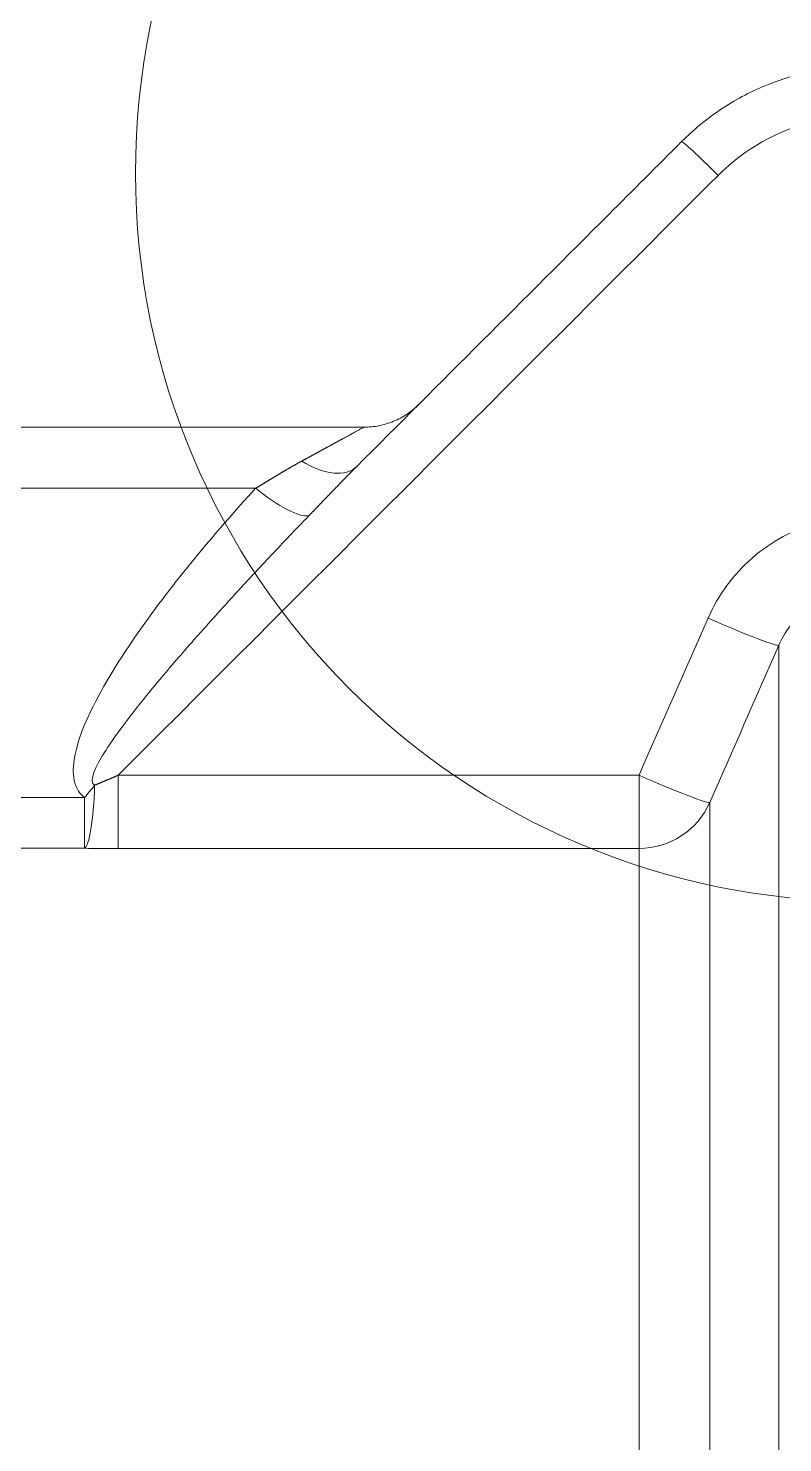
# Model space of a CAD drawing. Header units: millimetres. Extents: x 4664 to 8864, y -38 to 2932.
# Drawn here: x 5454.58 to 5480.04, y 1292.41 to 1340.15 of the extents above; entities that cross this region are included whole.
import ezdxf

# ---------------------------------------------------------------- set-up
doc = ezdxf.new("R2010")
doc.units = ezdxf.units.MM

msp = doc.modelspace()

# ---------------------------------------------------------------- linework, layer by layer
at = {"lineweight": 5}
for p, q in [((5465.927, 1326.687), (5402.975, 1326.687)), ((5403.464, 1324.625), (5462.251, 1324.625)), ((5479.91, 1319.325), (5479.91, 1260.034)), ((5457.61, 1314.937), (5475.191, 1314.937)), ((5457.61, 1312.468), (5457.61, 1314.937)), ((5475.191, 1258.059), (5475.191, 1314.937)), ((5453.079, 1314.186), (5456.474, 1314.186)), ((5456.474, 1312.472), (5456.474, 1314.186)), ((5477.58, 1314.021), (5477.58, 1260.011)), ((5456.474, 1312.472), (5453.079, 1312.472)), ((5475.191, 1312.468), (5457.61, 1312.468))]:
    msp.add_line(p, q, dxfattribs=at)
msp.add_circle((5482.783, 1335.264), 24.586, dxfattribs=at)
for centre, major_axis, ratio, start_param, end_param in [((5477.858, 1335.095), (-1.231, 1.231), 0.037032, 4.749405, 6.283185), ((5463.805, 1327.197), (-1.847, 1.847), 0.50178, 2.035867, 3.141593), ((5462.251, 1325.518), (-1.932, 1.757), 0.260024, 1.802975, 2.93282), ((5477.521, 1320.379), (2.391, -1.051), 0.047925, 4.733445, 6.259122), ((5475.191, 1315.074), (-2.391, 1.05), 0.047928, 1.591844, 3.115888), ((5456.474, 1315.079), (1.588, 2.073), 0.216124, 4.43744, 4.647366), ((5456.474, 1315.079), (0.023, 2.612), 0.135508, 3.205252, 4.529778), ((5475.191, 1315.074), (-2.612, 0), 0.997978, 1.570796, 2.725761)]:
    msp.add_ellipse(centre, major_axis=major_axis, ratio=ratio, start_param=start_param, end_param=end_param, dxfattribs=at)
for points, knots in [([(5488.94, 1336.326), (5488.13, 1337.135), (5487.156, 1337.783), (5485.585, 1338.432), (5485.035, 1338.599), (5483.913, 1338.821), (5483.348, 1338.876), (5482.212, 1338.876), (5481.636, 1338.819), (5480.52, 1338.596), (5479.978, 1338.431), (5478.924, 1337.995), (5478.415, 1337.722), (5477.473, 1337.092), (5477.033, 1336.732), (5476.627, 1336.326)], [0, 0, 0, 0, 0.25, 0.25, 0.375, 0.375, 0.5, 0.5, 0.625, 0.625, 0.75, 0.75, 0.875, 0.875, 1, 1, 1, 1]), ([(5477.858, 1335.186), (5478.183, 1335.511), (5478.535, 1335.799), (5479.289, 1336.303), (5479.696, 1336.521), (5480.539, 1336.87), (5480.973, 1337.002), (5481.865, 1337.18), (5482.327, 1337.226), (5483.689, 1337.226), (5484.605, 1337.044), (5486.281, 1336.351), (5487.058, 1335.836), (5487.708, 1335.186)], [0, 0, 0, 0, 0.125, 0.125, 0.25, 0.25, 0.375, 0.375, 0.5, 0.5, 0.75, 0.75, 1, 1, 1, 1]), ([(5476.627, 1336.326), (5475.807, 1335.506), (5474.987, 1334.685), (5471.328, 1331.027), (5468.49, 1328.189), (5465.652, 1325.351)], [0, 0, 0, 0, 0.224212, 0.224212, 1, 1, 1, 1]), ([(5467.753, 1327.452), (5467.632, 1327.331), (5467.369, 1327.115), (5466.913, 1326.87), (5466.417, 1326.72), (5466.078, 1326.688), (5465.907, 1326.687)], [0, 0, 0, 0, 0.247575, 0.500001, 0.752426, 1, 1, 1, 1]), ([(5463.805, 1325.541), (5463.81, 1325.544), (5463.82, 1325.549), (5463.834, 1325.557), (5463.849, 1325.565), (5463.863, 1325.572), (5463.877, 1325.58), (5463.892, 1325.588), (5463.906, 1325.596), (5463.92, 1325.604), (5463.934, 1325.611), (5463.948, 1325.619), (5463.962, 1325.627), (5463.976, 1325.634), (5463.99, 1325.642), (5464.004, 1325.65), (5464.018, 1325.657), (5464.032, 1325.665), (5464.045, 1325.672), (5464.059, 1325.68), (5464.073, 1325.687), (5464.086, 1325.694), (5464.1, 1325.702), (5464.113, 1325.709), (5464.127, 1325.716), (5464.14, 1325.724), (5464.153, 1325.731), (5464.167, 1325.738), (5464.18, 1325.745), (5464.193, 1325.753), (5464.206, 1325.76), (5464.219, 1325.767), (5464.232, 1325.774), (5464.245, 1325.781), (5464.258, 1325.788), (5464.271, 1325.795), (5464.284, 1325.802), (5464.296, 1325.809), (5464.309, 1325.816), (5464.322, 1325.823), (5464.334, 1325.83), (5464.347, 1325.837), (5464.359, 1325.843), (5464.372, 1325.85), (5464.384, 1325.857), (5464.396, 1325.864), (5464.409, 1325.87), (5464.421, 1325.877), (5464.433, 1325.884), (5464.445, 1325.89), (5464.457, 1325.897), (5464.469, 1325.903), (5464.481, 1325.91), (5464.493, 1325.916), (5464.505, 1325.923), (5464.516, 1325.929), (5464.528, 1325.936), (5464.54, 1325.942), (5464.551, 1325.948), (5464.563, 1325.955), (5464.575, 1325.961), (5464.586, 1325.967), (5464.597, 1325.973), (5464.609, 1325.98), (5464.62, 1325.986), (5464.631, 1325.992), (5464.643, 1325.998), (5464.654, 1326.004), (5464.665, 1326.01), (5464.676, 1326.016), (5464.687, 1326.022), (5464.698, 1326.028), (5464.709, 1326.034), (5464.72, 1326.04), (5464.73, 1326.046), (5464.741, 1326.052), (5464.752, 1326.057), (5464.762, 1326.063), (5464.773, 1326.069), (5464.783, 1326.075), (5464.794, 1326.08), (5464.804, 1326.086), (5464.815, 1326.092), (5464.825, 1326.097), (5464.835, 1326.103), (5464.845, 1326.109), (5464.856, 1326.114), (5464.866, 1326.12), (5464.876, 1326.125), (5464.886, 1326.131), (5464.896, 1326.136), (5464.906, 1326.141), (5464.915, 1326.147), (5464.925, 1326.152), (5464.935, 1326.157), (5464.945, 1326.163), (5464.954, 1326.168), (5464.964, 1326.173), (5464.973, 1326.178), (5464.983, 1326.183), (5464.992, 1326.189), (5465.002, 1326.194), (5465.011, 1326.199), (5465.02, 1326.204), (5465.029, 1326.209), (5465.038, 1326.214), (5465.048, 1326.219), (5465.057, 1326.224), (5465.066, 1326.229), (5465.075, 1326.233), (5465.083, 1326.238), (5465.092, 1326.243), (5465.101, 1326.248), (5465.11, 1326.253), (5465.118, 1326.257), (5465.127, 1326.262), (5465.136, 1326.267), (5465.144, 1326.271), (5465.153, 1326.276), (5465.161, 1326.281), (5465.22, 1326.313), (5465.323, 1326.369), (5465.46, 1326.444), (5465.579, 1326.509), (5465.679, 1326.564), (5465.762, 1326.609), (5465.826, 1326.644), (5465.872, 1326.669), (5465.9, 1326.684), (5465.907, 1326.687), (5465.907, 1326.687), (5465.907, 1326.687)], [0, 0, 0, 0, 0.004953, 0.009892, 0.014818, 0.019731, 0.02463, 0.029517, 0.03439, 0.03925, 0.044096, 0.04893, 0.05375, 0.058557, 0.063351, 0.068131, 0.072899, 0.077653, 0.082394, 0.087122, 0.091837, 0.096538, 0.101227, 0.105902, 0.110565, 0.115214, 0.11985, 0.124474, 0.129084, 0.133681, 0.138265, 0.142836, 0.147394, 0.151939, 0.156471, 0.16099, 0.165496, 0.169989, 0.174469, 0.178937, 0.183391, 0.187832, 0.192261, 0.196677, 0.201079, 0.205469, 0.209846, 0.214211, 0.218562, 0.222901, 0.227227, 0.23154, 0.23584, 0.240127, 0.244402, 0.248664, 0.252913, 0.25715, 0.261374, 0.265585, 0.269784, 0.27397, 0.278143, 0.282303, 0.286451, 0.290587, 0.29471, 0.29882, 0.302918, 0.307003, 0.311076, 0.315136, 0.319184, 0.323219, 0.327242, 0.331252, 0.33525, 0.339235, 0.343208, 0.347169, 0.351117, 0.355053, 0.358977, 0.362888, 0.366788, 0.370674, 0.374549, 0.378411, 0.382261, 0.386099, 0.389925, 0.393738, 0.39754, 0.401329, 0.405106, 0.408871, 0.412624, 0.416365, 0.420094, 0.423811, 0.427516, 0.431209, 0.43489, 0.438559, 0.442216, 0.445861, 0.449494, 0.453116, 0.456726, 0.460323, 0.46391, 0.467484, 0.471046, 0.474597, 0.478137, 0.481664, 0.48518, 0.488684, 0.492177, 0.495658, 0.499128, 0.56528, 0.628093, 0.687806, 0.744698, 0.799088, 0.851344, 0.90188, 0.951153, 0.999655, 1, 1, 1, 1]), ([(5462.251, 1324.625), (5462.256, 1324.629), (5462.268, 1324.636), (5462.286, 1324.646), (5462.304, 1324.657), (5462.322, 1324.668), (5462.34, 1324.679), (5462.359, 1324.69), (5462.377, 1324.701), (5462.395, 1324.712), (5462.414, 1324.723), (5462.432, 1324.735), (5462.451, 1324.746), (5462.47, 1324.757), (5462.489, 1324.769), (5462.508, 1324.78), (5462.527, 1324.792), (5462.546, 1324.803), (5462.565, 1324.815), (5462.585, 1324.827), (5462.604, 1324.838), (5462.624, 1324.85), (5462.643, 1324.862), (5462.663, 1324.874), (5462.683, 1324.886), (5462.703, 1324.898), (5462.723, 1324.91), (5462.743, 1324.922), (5462.763, 1324.934), (5462.783, 1324.947), (5462.804, 1324.959), (5462.824, 1324.971), (5462.845, 1324.984), (5462.865, 1324.996), (5462.886, 1325.009), (5462.907, 1325.021), (5462.928, 1325.034), (5462.949, 1325.046), (5462.97, 1325.059), (5462.991, 1325.072), (5463.012, 1325.084), (5463.033, 1325.097), (5463.054, 1325.109), (5463.075, 1325.122), (5463.096, 1325.134), (5463.117, 1325.147), (5463.139, 1325.16), (5463.162, 1325.174), (5463.185, 1325.187), (5463.208, 1325.201), (5463.232, 1325.215), (5463.256, 1325.229), (5463.281, 1325.244), (5463.306, 1325.259), (5463.332, 1325.274), (5463.358, 1325.289), (5463.385, 1325.304), (5463.412, 1325.32), (5463.439, 1325.336), (5463.467, 1325.352), (5463.496, 1325.368), (5463.525, 1325.385), (5463.554, 1325.401), (5463.584, 1325.418), (5463.614, 1325.435), (5463.645, 1325.452), (5463.676, 1325.47), (5463.708, 1325.487), (5463.74, 1325.505), (5463.772, 1325.523), (5463.794, 1325.535), (5463.805, 1325.541)], [0, 0, 0, 0, 0.011212, 0.02249, 0.033833, 0.045243, 0.056718, 0.06826, 0.079867, 0.091541, 0.103281, 0.115086, 0.126958, 0.138895, 0.150899, 0.162969, 0.175105, 0.187307, 0.199575, 0.211909, 0.224309, 0.236775, 0.249307, 0.261906, 0.274571, 0.287301, 0.300098, 0.312962, 0.325891, 0.338886, 0.351948, 0.365076, 0.37827, 0.39153, 0.404857, 0.41825, 0.431709, 0.445234, 0.458825, 0.472483, 0.486207, 0.499997, 0.513017, 0.526338, 0.539961, 0.553885, 0.568111, 0.582639, 0.597468, 0.612598, 0.62803, 0.643764, 0.659799, 0.676135, 0.692774, 0.709714, 0.726955, 0.744498, 0.762342, 0.780488, 0.798936, 0.817685, 0.836736, 0.856089, 0.875743, 0.895698, 0.915955, 0.936514, 0.957375, 0.978536, 1, 1, 1, 1]), ([(5465.652, 1325.351), (5465.646, 1325.344), (5465.633, 1325.332), (5465.615, 1325.314), (5465.596, 1325.295), (5465.578, 1325.276), (5465.559, 1325.258), (5465.541, 1325.239), (5465.522, 1325.22), (5465.504, 1325.202), (5465.485, 1325.183), (5465.467, 1325.164), (5465.448, 1325.146), (5465.43, 1325.127), (5465.411, 1325.108), (5465.393, 1325.089), (5465.374, 1325.07), (5465.355, 1325.051), (5465.337, 1325.032), (5465.318, 1325.013), (5465.3, 1324.994), (5465.281, 1324.975), (5465.262, 1324.956), (5465.244, 1324.937), (5465.225, 1324.918), (5465.207, 1324.899), (5465.188, 1324.88), (5465.169, 1324.861), (5465.151, 1324.842), (5465.132, 1324.822), (5465.113, 1324.803), (5465.095, 1324.784), (5465.076, 1324.765), (5465.057, 1324.745), (5465.038, 1324.726), (5465.02, 1324.707), (5465.001, 1324.687), (5464.982, 1324.668), (5464.963, 1324.649), (5464.945, 1324.629), (5464.926, 1324.61), (5464.907, 1324.59), (5464.888, 1324.571), (5464.869, 1324.551), (5464.851, 1324.532), (5464.832, 1324.512), (5464.813, 1324.493), (5464.794, 1324.473), (5464.775, 1324.453), (5464.756, 1324.434), (5464.737, 1324.414), (5464.718, 1324.394), (5464.699, 1324.375), (5464.681, 1324.355), (5464.662, 1324.335), (5464.643, 1324.316), (5464.624, 1324.296), (5464.605, 1324.276), (5464.586, 1324.256), (5464.566, 1324.236), (5464.547, 1324.217), (5464.528, 1324.197), (5464.509, 1324.177), (5464.49, 1324.157), (5464.471, 1324.137), (5464.452, 1324.117), (5464.433, 1324.097), (5464.414, 1324.077), (5464.394, 1324.057), (5464.375, 1324.037), (5464.356, 1324.017), (5464.337, 1323.997), (5464.318, 1323.977), (5464.298, 1323.957), (5464.279, 1323.937), (5464.26, 1323.917), (5464.24, 1323.897), (5464.221, 1323.877), (5464.202, 1323.857), (5464.182, 1323.837), (5464.163, 1323.816), (5464.144, 1323.796), (5464.124, 1323.776), (5464.105, 1323.756), (5464.085, 1323.736), (5464.066, 1323.715), (5464.053, 1323.702), (5464.046, 1323.695)], [0, 0, 0, 0, 0.011484, 0.022975, 0.034471, 0.045974, 0.057482, 0.068997, 0.080518, 0.092045, 0.103579, 0.115118, 0.126664, 0.138216, 0.149775, 0.16134, 0.172911, 0.184488, 0.196072, 0.207662, 0.219259, 0.230862, 0.242472, 0.254088, 0.265711, 0.27734, 0.288976, 0.300619, 0.312268, 0.323924, 0.335586, 0.347255, 0.358931, 0.370614, 0.382303, 0.393999, 0.405702, 0.417412, 0.429128, 0.440852, 0.452582, 0.46432, 0.476064, 0.487815, 0.499573, 0.511338, 0.52311, 0.53489, 0.546676, 0.558469, 0.57027, 0.582077, 0.593892, 0.605714, 0.617543, 0.629379, 0.641223, 0.653074, 0.664932, 0.676797, 0.68867, 0.70055, 0.712437, 0.724332, 0.736234, 0.748144, 0.760061, 0.771986, 0.783918, 0.795857, 0.807805, 0.819759, 0.831722, 0.843691, 0.855669, 0.867654, 0.879647, 0.891647, 0.903655, 0.915671, 0.927695, 0.939726, 0.951765, 0.963812, 0.975867, 0.98793, 1, 1, 1, 1]), ([(5456.474, 1314.186), (5456.26, 1314.35), (5456.145, 1314.608), (5456.077, 1315.12), (5456.106, 1315.382), (5456.262, 1316.14), (5456.46, 1316.624), (5457.127, 1318.021), (5457.692, 1318.904), (5459.485, 1321.467), (5460.835, 1323.069), (5462.251, 1324.625)], [0, 0, 0, 0, 0.0625, 0.0625, 0.125, 0.125, 0.25, 0.25, 0.5, 0.5, 1, 1, 1, 1]), ([(5464.046, 1323.695), (5463.601, 1323.233), (5463.179, 1322.79), (5462.381, 1321.942), (5462.005, 1321.538), (5461.297, 1320.769), (5460.966, 1320.404), (5460.503, 1319.887), (5460.354, 1319.719), (5460.139, 1319.475), (5460.033, 1319.356), (5459.914, 1319.219), (5459.855, 1319.152), (5459.826, 1319.118), (5459.811, 1319.101), (5459.804, 1319.093), (5459.8, 1319.089), (5459.799, 1319.087), (5459.798, 1319.086), (5459.797, 1319.085), (5459.797, 1319.085), (5459.797, 1319.085), (5459.797, 1319.085), (5459.797, 1319.085), (5459.797, 1319.085), (5459.797, 1319.085), (5459.389, 1318.615), (5459.023, 1318.183), (5458.538, 1317.591), (5458.387, 1317.403), (5458.175, 1317.135), (5458.073, 1317.005), (5457.961, 1316.859), (5457.907, 1316.787), (5457.88, 1316.752), (5457.867, 1316.735), (5457.86, 1316.726), (5457.857, 1316.721), (5457.855, 1316.719), (5457.855, 1316.718), (5457.854, 1316.718), (5457.854, 1316.717), (5457.854, 1316.717), (5457.854, 1316.717), (5457.854, 1316.717), (5457.854, 1316.717), (5457.854, 1316.717), (5457.854, 1316.717), (5457.615, 1316.4), (5457.414, 1316.117), (5457.09, 1315.623), (5456.966, 1315.41), (5456.795, 1315.057), (5456.747, 1314.915), (5456.726, 1314.705), (5456.754, 1314.635), (5456.818, 1314.602)], [0, 0, 0, 0, 0.125, 0.125, 0.25, 0.25, 0.375, 0.375, 0.4375, 0.4375, 0.46875, 0.484375, 0.492187, 0.496094, 0.498047, 0.499023, 0.499512, 0.499756, 0.499878, 0.499939, 0.499969, 0.499985, 0.499992, 0.499996, 0.499996, 0.5, 0.5, 0.625, 0.625, 0.6875, 0.6875, 0.71875, 0.734375, 0.742187, 0.746094, 0.748047, 0.749023, 0.749512, 0.749756, 0.749878, 0.749939, 0.749969, 0.749985, 0.749992, 0.749996, 0.749998, 0.749998, 0.75, 0.75, 0.8125, 0.8125, 0.875, 0.875, 0.9375, 0.9375, 1, 1, 1, 1]), ([(5477.521, 1320.242), (5477.865, 1321.024), (5478.373, 1321.716), (5479.337, 1322.555), (5479.684, 1322.795), (5480.427, 1323.197), (5480.827, 1323.359), (5482.045, 1323.702), (5482.915, 1323.748), (5484.164, 1323.534), (5484.578, 1323.415), (5485.359, 1323.093), (5485.729, 1322.89), (5486.079, 1322.645)], [0, 0, 0, 0, 0.25, 0.25, 0.375, 0.375, 0.5, 0.5, 0.75, 0.75, 0.875, 0.875, 1, 1, 1, 1]), ([(5484.582, 1320.644), (5484.486, 1320.713), (5484.385, 1320.775), (5484.179, 1320.889), (5484.072, 1320.939), (5483.856, 1321.028), (5483.745, 1321.066), (5483.521, 1321.13), (5483.408, 1321.155), (5483.179, 1321.193), (5483.064, 1321.206), (5482.834, 1321.218), (5482.719, 1321.218), (5482.49, 1321.204), (5482.376, 1321.192), (5482.207, 1321.163), (5482.151, 1321.152), (5482.068, 1321.133), (5482.026, 1321.123), (5481.978, 1321.11), (5481.954, 1321.104), (5481.942, 1321.1), (5481.936, 1321.099), (5481.933, 1321.098), (5481.932, 1321.098), (5481.931, 1321.097), (5481.931, 1321.097), (5481.823, 1321.066), (5481.716, 1321.03), (5481.505, 1320.944), (5481.401, 1320.895), (5481.197, 1320.785), (5481.098, 1320.723), (5480.953, 1320.622), (5480.905, 1320.587), (5480.835, 1320.532), (5480.8, 1320.504), (5480.76, 1320.471), (5480.741, 1320.454), (5480.731, 1320.445), (5480.726, 1320.441), (5480.723, 1320.439), (5480.722, 1320.438), (5480.721, 1320.437), (5480.721, 1320.437), (5480.721, 1320.437), (5480.721, 1320.437), (5480.721, 1320.437), (5480.641, 1320.366), (5480.563, 1320.291), (5480.413, 1320.128), (5480.34, 1320.041), (5480.202, 1319.856), (5480.137, 1319.757), (5480.016, 1319.549), (5479.96, 1319.44), (5479.91, 1319.325)], [0, 0, 0, 0, 0.0625, 0.0625, 0.125, 0.125, 0.1875, 0.1875, 0.25, 0.25, 0.3125, 0.3125, 0.375, 0.375, 0.4375, 0.4375, 0.46875, 0.46875, 0.484375, 0.492187, 0.496094, 0.498047, 0.499023, 0.499512, 0.499756, 0.499756, 0.5, 0.5, 0.5625, 0.5625, 0.625, 0.625, 0.6875, 0.6875, 0.71875, 0.71875, 0.734375, 0.742187, 0.746094, 0.748047, 0.749023, 0.749512, 0.749756, 0.749878, 0.749939, 0.749969, 0.749969, 0.75, 0.75, 0.8125, 0.8125, 0.875, 0.875, 0.9375, 0.9375, 1, 1, 1, 1]), ([(5456.818, 1314.602), (5456.824, 1314.604), (5456.838, 1314.61), (5456.857, 1314.618), (5456.877, 1314.627), (5456.897, 1314.635), (5456.918, 1314.644), (5456.938, 1314.652), (5456.959, 1314.661), (5456.98, 1314.67), (5457.001, 1314.679), (5457.022, 1314.688), (5457.043, 1314.697), (5457.065, 1314.706), (5457.087, 1314.715), (5457.109, 1314.724), (5457.131, 1314.733), (5457.153, 1314.743), (5457.176, 1314.752), (5457.198, 1314.762), (5457.221, 1314.772), (5457.244, 1314.781), (5457.267, 1314.791), (5457.291, 1314.801), (5457.314, 1314.811), (5457.338, 1314.821), (5457.362, 1314.831), (5457.386, 1314.842), (5457.41, 1314.852), (5457.434, 1314.862), (5457.459, 1314.873), (5457.484, 1314.883), (5457.509, 1314.894), (5457.534, 1314.905), (5457.559, 1314.916), (5457.584, 1314.926), (5457.602, 1314.934), (5457.61, 1314.937)], [0, 0, 0, 0, 0.024731, 0.049688, 0.07487, 0.100279, 0.125913, 0.151773, 0.177859, 0.204171, 0.230708, 0.257472, 0.284462, 0.311677, 0.339118, 0.366786, 0.394679, 0.422798, 0.451143, 0.479714, 0.508511, 0.537534, 0.566783, 0.596258, 0.625959, 0.655886, 0.686039, 0.716418, 0.747023, 0.777854, 0.808911, 0.840194, 0.871703, 0.903438, 0.9354, 0.967587, 1, 1, 1, 1])]:
    msp.add_open_spline(points, degree=3, knots=knots, dxfattribs=at)
for points in [[(5457.61, 1314.937), (5464.359, 1321.687), (5471.109, 1328.436), (5477.858, 1335.186)], [(5475.191, 1314.937), (5475.967, 1316.706), (5476.744, 1318.474), (5477.521, 1320.242)], [(5479.91, 1319.325), (5479.133, 1317.557), (5478.357, 1315.789), (5477.58, 1314.021)], [(5457.61, 1312.468), (5457.23, 1312.468), (5456.851, 1312.469), (5456.474, 1312.472)]]:
    msp.add_open_spline(points, degree=3, dxfattribs=at)

doc.saveas('drawing.dxf')
